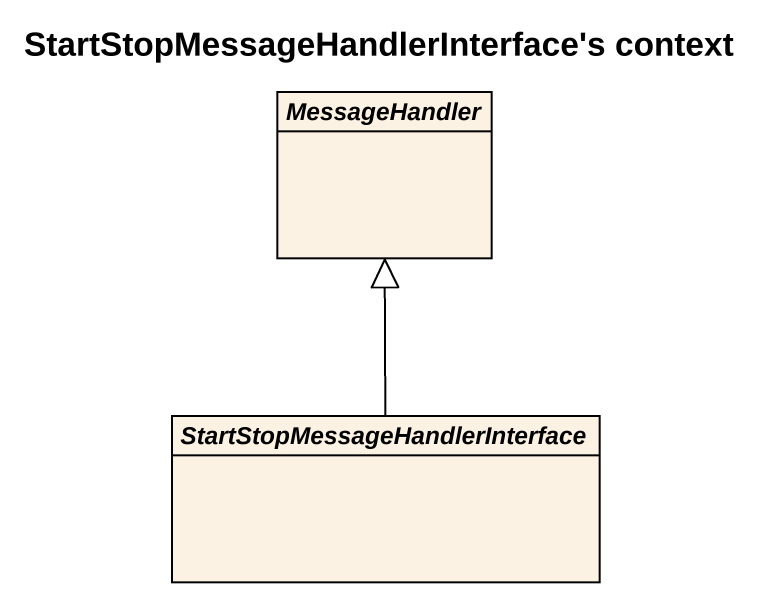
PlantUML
@startuml
title StartStopMessageHandlerInterface's context
hide circle
hide empty members
abstract class MessageHandler
abstract class "StartStopMessageHandlerInterface" as StartStopMessageHandlerInter
StartStopMessageHandlerInter -up-|> MessageHandler
@enduml
